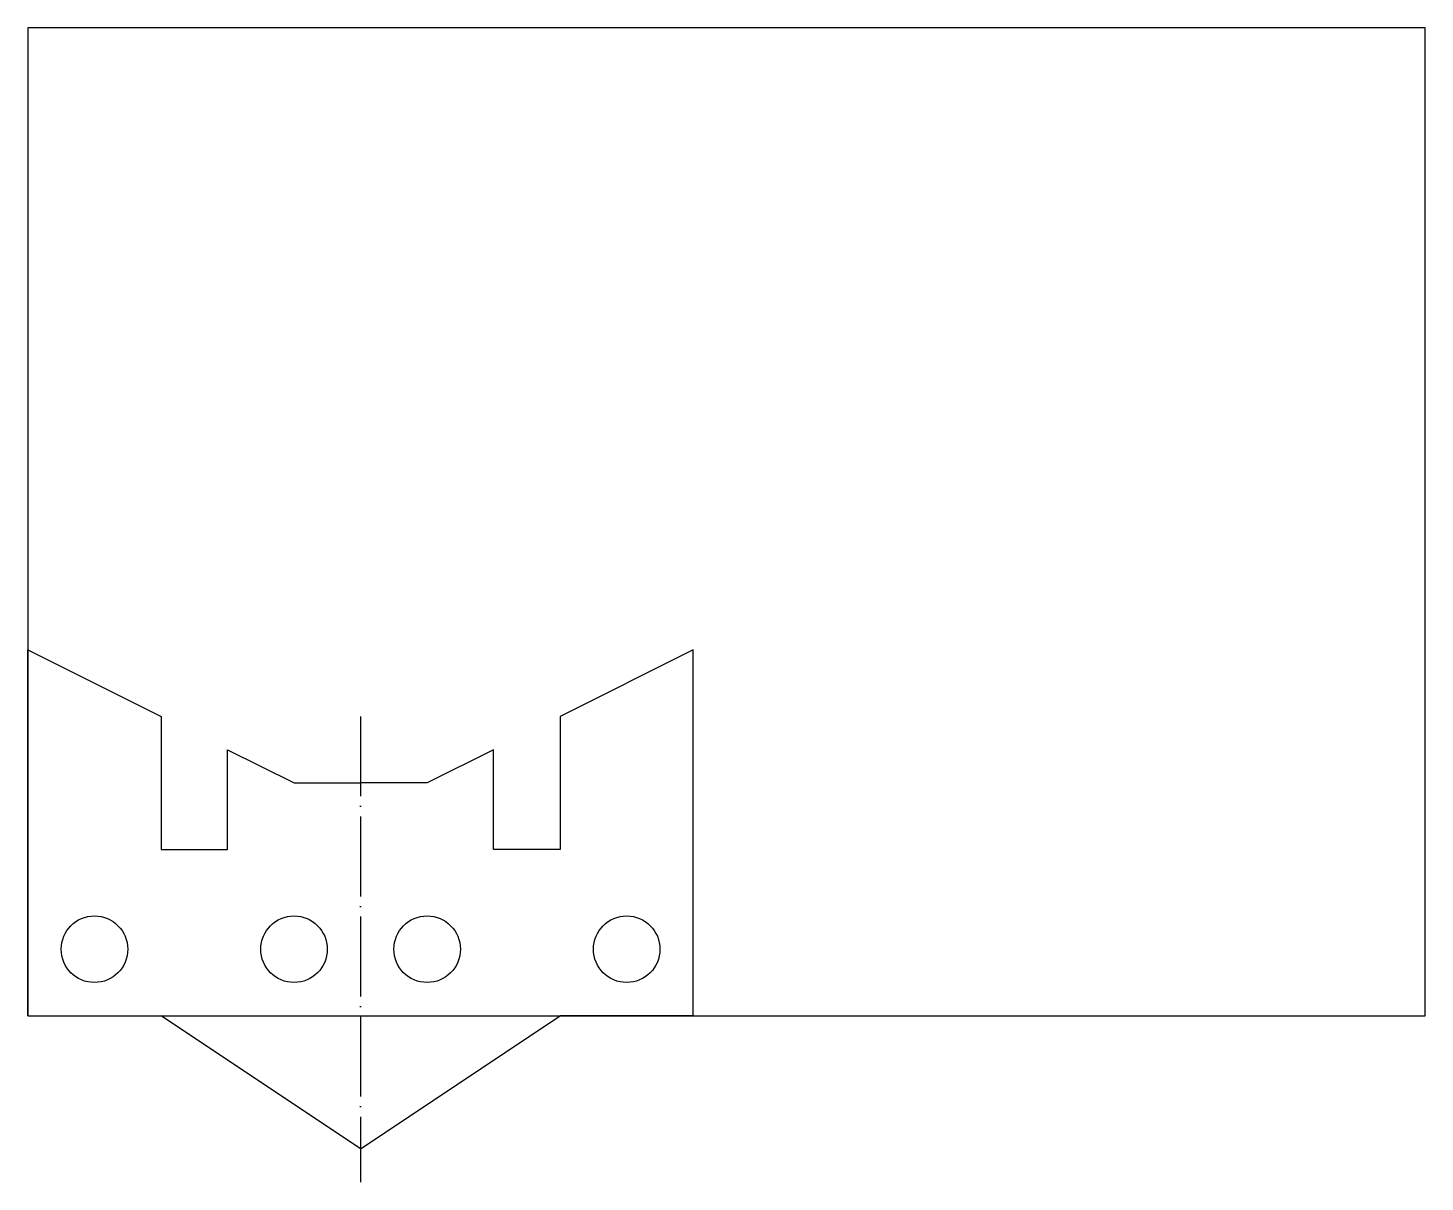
# Model space of a CAD drawing. Header units: millimetres. Extents: x 0 to 420, y -50 to 297.
import ezdxf

# ---------------------------------------------------------------- set-up
doc = ezdxf.new("R2010")
doc.units = ezdxf.units.MM
doc.linetypes.add('ACAD_ISO04W100', pattern=[30, 24, -3, 0, -3])
doc.layers.add('Kontury', color=7, linetype='Continuous', lineweight=30)
for name, color, linetype in [('Kreski', 10, 'Continuous'), ('Osie', 7, 'ACAD_ISO04W100'), ('Pomocnicza', 90, 'Continuous')]:
    doc.layers.add(name, color=color, linetype=linetype)

msp = doc.modelspace()

# ---------------------------------------------------------------- linework, layer by layer
at = {"layer": 'Kontury'}
for p, q in [((0, 0), (0, 110)), ((0, 110), (40, 90)), ((200, 110), (160, 90)), ((200, 0), (200, 110)), ((40, 90), (40, 50)), ((160, 90), (160, 50)), ((60, 50), (60, 80)), ((60, 80), (80, 70)), ((140, 80), (120, 70)), ((140, 50), (140, 80)), ((80, 70), (100, 70)), ((120, 70), (100, 70)), ((40, 50), (60, 50)), ((160, 50), (140, 50)), ((0, 0), (40, 0)), ((100, -40), (40, 0)), ((100, -40), (160, 0)), ((200, 0), (160, 0))]:
    msp.add_line(p, q, dxfattribs=at)
at = {"layer": 'Kreski'}
for centre in [(20, 20), (80, 20), (120, 20), (180, 20)]:
    msp.add_circle(centre, 10, dxfattribs=at)
at = {"layer": 'Osie'}
msp.add_line((100, 90), (100, -50), dxfattribs=at)
at = {"layer": 'Pomocnicza'}
msp.add_lwpolyline([(0, 0), (420, 0), (420, 297), (0, 297)], close=True, dxfattribs=at)

doc.saveas('drawing.dxf')
